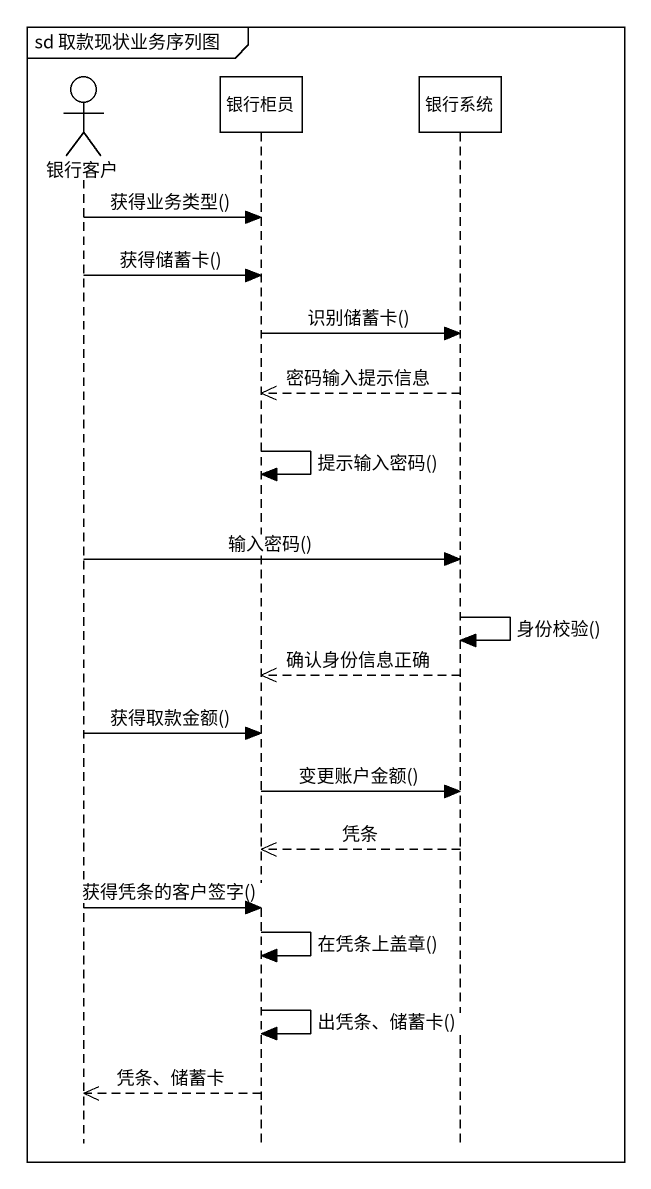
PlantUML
@startuml
mainframe sd 取款现状业务序列图
hide footbox
actor 银行客户
participant 银行柜员
participant 银行系统

银行客户 -> 银行柜员 : 获得业务类型()
银行客户 -> 银行柜员 : 获得储蓄卡()
银行柜员 -> 银行系统 : 识别储蓄卡()
银行系统 -->> 银行柜员 : 密码输入提示信息
银行柜员 -> 银行柜员 : 提示输入密码()
银行客户 -> 银行系统 : 输入密码()
银行系统 -> 银行系统 : 身份校验()
银行系统 -->> 银行柜员 : 确认身份信息正确
银行客户 -> 银行柜员 : 获得取款金额()
银行柜员 -> 银行系统 : 变更账户金额()
银行系统 -->> 银行柜员 : 凭条
银行客户 -> 银行柜员 : 获得凭条的客户签字()
银行柜员 -> 银行柜员 : 在凭条上盖章()
银行柜员 -> 银行柜员 : 出凭条、储蓄卡()
银行柜员 -->> 银行客户 : 凭条、储蓄卡
@enduml
